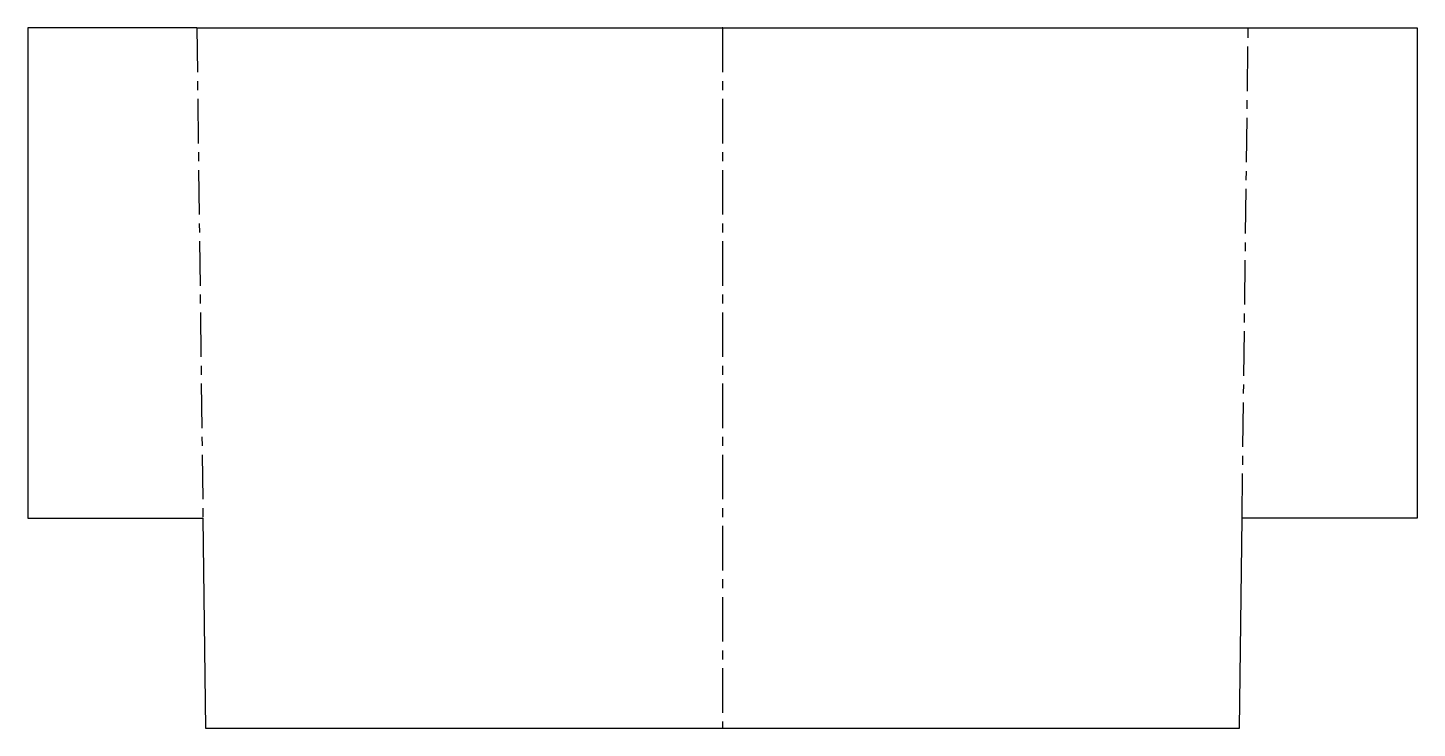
# Model space of a CAD drawing. Header units: millimetres. Extents: x -19.8 to 19.8, y 17.9 to 37.9.
import ezdxf

# ---------------------------------------------------------------- set-up
doc = ezdxf.new("R2010")
doc.units = ezdxf.units.MM
doc.header["$PDSIZE"] = -1
doc.linetypes.add('CENTERX2', pattern=[2.032, 1.27, -0.254, 0.254, -0.254])

msp = doc.modelspace()

# ---------------------------------------------------------------- linework, layer by layer
at = {"color": 7, "linetype": 'Continuous'}
for p, q in [((-15, 37.9), (-19.825, 37.9)), ((-19.825, 37.9), (-19.825, 23.9)), ((-15, 37.9), (15, 37.9)), ((15, 37.9), (19.825, 37.9)), ((19.825, 37.9), (19.825, 23.9)), ((-19.825, 23.9), (-14.825, 23.9)), ((-14.825, 23.9), (-14.75, 17.9)), ((14.75, 17.9), (14.825, 23.9)), ((19.825, 23.9), (14.825, 23.9)), ((-14.75, 17.9), (14.75, 17.9))]:
    msp.add_line(p, q, dxfattribs=at)
at = {"color": 7, "linetype": 'CENTERX2'}
for p, q in [((-15, 37.9), (-14.825, 23.9)), ((0, 37.9), (0, 17.9)), ((14.825, 23.9), (15, 37.9))]:
    msp.add_line(p, q, dxfattribs=at)
at = {"color": 7, "linetype": 'Continuous'}
for p in [(0, 37.9), (0, 17.9)]:
    msp.add_point(p, dxfattribs=at)

doc.saveas('drawing.dxf')
